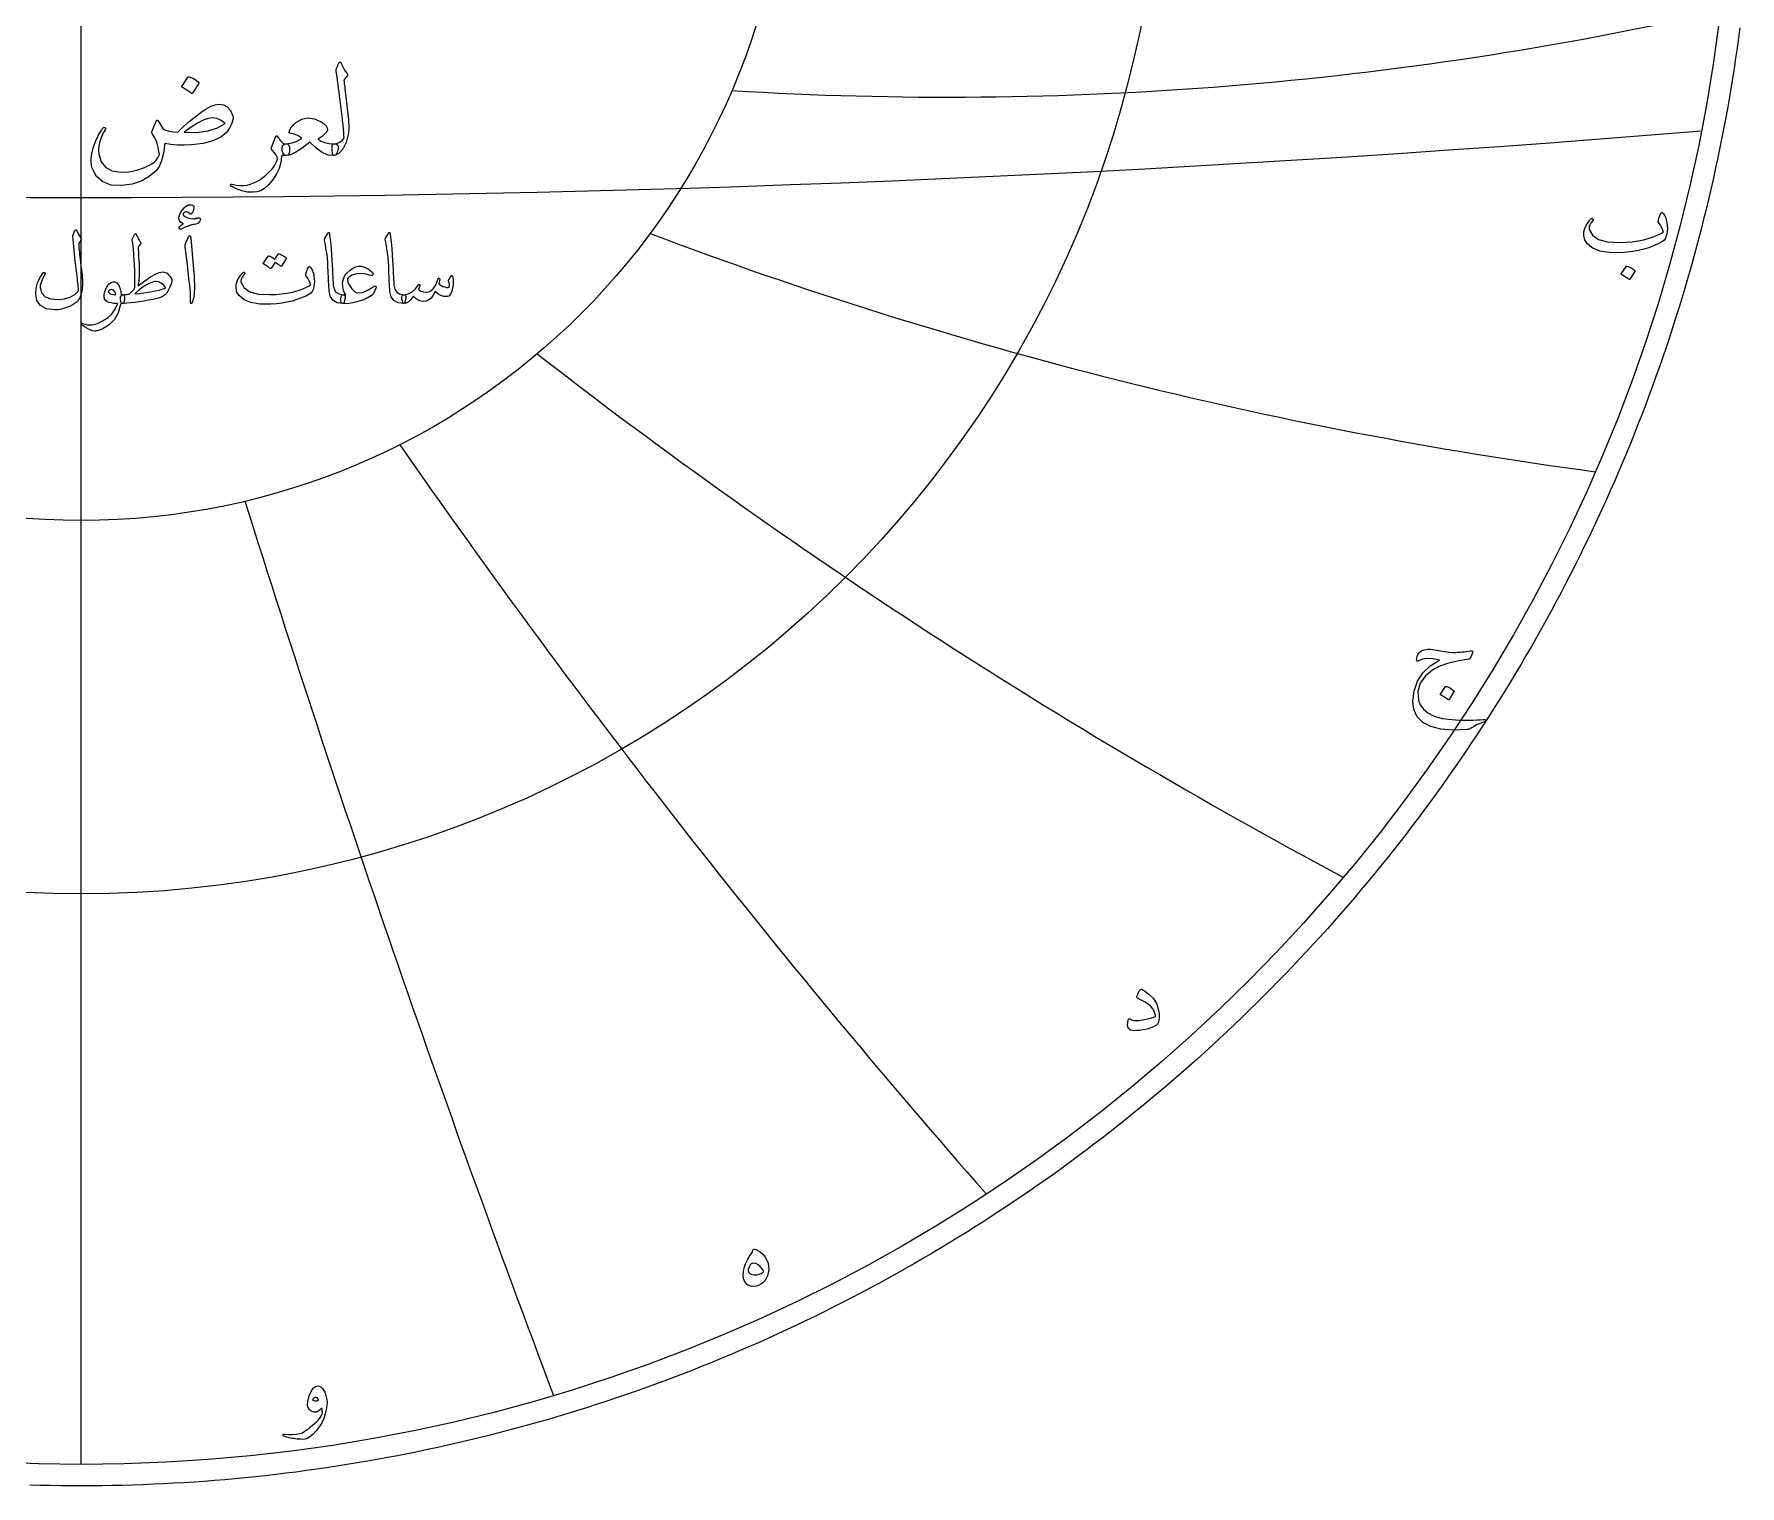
# Model space of a CAD drawing. Header units: millimetres. Extents: x -40.9 to 40.9, y -40.9 to 41.9.
# Drawn here: x -1.15 to 40.51, y -40.85 to -5.4 of the extents above; entities that cross this region are included whole.
import ezdxf

# ---------------------------------------------------------------- set-up
doc = ezdxf.new("R2010")
doc.units = ezdxf.units.MM
for name, color, linetype in [('CUT_OUTER', 1, 'Continuous'), ('ENGRAVE', 7, 'Continuous'), ('ENGRAVE_FINE', 8, 'Continuous'), ('TEXT', 5, 'Continuous')]:
    doc.layers.add(name, color=color, linetype=linetype)

msp = doc.modelspace()

# ---------------------------------------------------------------- linework, layer by layer
at = {"layer": 'CUT_OUTER'}
msp.add_lwpolyline([(40.5113, -5.2491), (40.4784, -5.4976), (40.4439, -5.7459), (40.4079, -5.9939), (40.3703, -6.2418), (40.3313, -6.4894), (40.2907, -6.7367), (40.2486, -6.9838), (40.205, -7.2306), (40.1599, -7.4772), (40.1132, -7.7235), (40.0651, -7.9694), (40.0154, -8.2151), (39.9643, -8.4605), (39.9116, -8.7056), (39.8574, -8.9503), (39.8018, -9.1947), (39.7446, -9.4387), (39.6859, -9.6824), (39.6258, -9.9257), (39.5641, -10.1687), (39.501, -10.4113), (39.4364, -10.6534), (39.3703, -10.8952), (39.3027, -11.1366), (39.2336, -11.3775), (39.163, -11.618), (39.091, -11.8581), (39.0175, -12.0978), (38.9426, -12.3369), (38.8661, -12.5757), (38.7882, -12.8139), (38.7089, -13.0517), (38.6281, -13.2889), (38.5458, -13.5257), (38.4621, -13.762), (38.3769, -13.9977), (38.2903, -14.2329), (38.2022, -14.4676), (38.1128, -14.7017), (38.0218, -14.9353), (37.9295, -15.1683), (37.8357, -15.4008), (37.7405, -15.6326), (37.6438, -15.8639), (37.5458, -16.0946), (37.4463, -16.3246), (37.3455, -16.5541), (37.2432, -16.7829), (37.1395, -17.0111), (37.0344, -17.2387), (36.928, -17.4656), (36.8201, -17.6919), (36.7109, -17.9175), (36.6002, -18.1424), (36.4882, -18.3666), (36.3748, -18.5902), (36.2601, -18.813), (36.144, -19.0351), (36.0265, -19.2566), (35.9076, -19.4772), (35.7875, -19.6972), (35.6659, -19.9164), (35.5431, -20.1349), (35.4188, -20.3526), (35.2933, -20.5695), (35.1664, -20.7857), (35.0382, -21.0011), (34.9087, -21.2157), (34.7779, -21.4295), (34.6457, -21.6425), (34.5123, -21.8547), (34.3775, -22.066), (34.2415, -22.2765), (34.1041, -22.4862), (33.9655, -22.695), (33.8256, -22.903), (33.6845, -23.1101), (33.542, -23.3164), (33.3983, -23.5218), (33.2534, -23.7263), (33.1072, -23.9298), (32.9597, -24.1325), (32.811, -24.3343), (32.6611, -24.5352), (32.5099, -24.7351), (32.3576, -24.9341), (32.204, -25.1322), (32.0491, -25.3293), (31.8931, -25.5255), (31.7359, -25.7207), (31.5775, -25.915), (31.4179, -26.1082), (31.2571, -26.3005), (31.0951, -26.4918), (30.932, -26.6821), (30.7677, -26.8714), (30.6022, -27.0597), (30.4356, -27.2469), (30.2679, -27.4332), (30.099, -27.6184), (29.9289, -27.8026), (29.7578, -27.9857), (29.5855, -28.1677), (29.4121, -28.3487), (29.2376, -28.5287), (29.062, -28.7075), (28.8853, -28.8853), (28.7075, -29.062), (28.5287, -29.2376), (28.3487, -29.4121), (28.1677, -29.5855), (27.9857, -29.7578), (27.8026, -29.9289), (27.6184, -30.099), (27.4332, -30.2679), (27.2469, -30.4356), (27.0597, -30.6022), (26.8714, -30.7677), (26.6821, -30.932), (26.4918, -31.0951), (26.3005, -31.2571), (26.1082, -31.4179), (25.915, -31.5775), (25.7207, -31.7359), (25.5255, -31.8931), (25.3293, -32.0491), (25.1322, -32.204), (24.9341, -32.3576), (24.7351, -32.5099), (24.5352, -32.6611), (24.3343, -32.811), (24.1325, -32.9597), (23.9298, -33.1072), (23.7263, -33.2534), (23.5218, -33.3983), (23.3164, -33.542), (23.1101, -33.6845), (22.903, -33.8256), (22.695, -33.9655), (22.4862, -34.1041), (22.2765, -34.2415), (22.066, -34.3775), (21.8547, -34.5123), (21.6425, -34.6457), (21.4295, -34.7779), (21.2157, -34.9087), (21.0011, -35.0382), (20.7857, -35.1664), (20.5695, -35.2933), (20.3526, -35.4188), (20.1349, -35.5431), (19.9164, -35.6659), (19.6972, -35.7875), (19.4772, -35.9076), (19.2566, -36.0265), (19.0351, -36.144), (18.813, -36.2601), (18.5902, -36.3748), (18.3666, -36.4882), (18.1424, -36.6002), (17.9175, -36.7109), (17.6919, -36.8201), (17.4656, -36.928), (17.2387, -37.0344), (17.0111, -37.1395), (16.7829, -37.2432), (16.5541, -37.3455), (16.3246, -37.4463), (16.0946, -37.5458), (15.8639, -37.6438), (15.6326, -37.7405), (15.4008, -37.8357), (15.1683, -37.9295), (14.9353, -38.0218), (14.7017, -38.1128), (14.4676, -38.2022), (14.2329, -38.2903), (13.9977, -38.3769), (13.762, -38.4621), (13.5257, -38.5458), (13.2889, -38.6281), (13.0517, -38.7089), (12.8139, -38.7882), (12.5757, -38.8661), (12.3369, -38.9426), (12.0978, -39.0175), (11.8581, -39.091), (11.618, -39.163), (11.3775, -39.2336), (11.1366, -39.3027), (10.8952, -39.3703), (10.6534, -39.4364), (10.4113, -39.501), (10.1687, -39.5641), (9.9257, -39.6258), (9.6824, -39.6859), (9.4387, -39.7446), (9.1947, -39.8018), (8.9503, -39.8574), (8.7056, -39.9116), (8.4605, -39.9643), (8.2151, -40.0154), (7.9694, -40.0651), (7.7235, -40.1132), (7.4772, -40.1599), (7.2306, -40.205), (6.9838, -40.2486), (6.7367, -40.2907), (6.4894, -40.3313), (6.2418, -40.3703), (5.9939, -40.4079), (5.7459, -40.4439), (5.4976, -40.4784), (5.2491, -40.5113), (5.0005, -40.5428), (4.7516, -40.5727), (4.5026, -40.6011), (4.2534, -40.628), (4.004, -40.6533), (3.7545, -40.6771), (3.5048, -40.6994), (3.255, -40.7201), (3.0051, -40.7393), (2.7551, -40.757), (2.505, -40.7731), (2.2547, -40.7877), (2.0044, -40.8008), (1.754, -40.8123), (1.5036, -40.8223), (1.2531, -40.8308), (1.0025, -40.8377), (0.7519, -40.8431), (0.5013, -40.8469), (0.2507, -40.8492), (0, -40.85), (-0.2507, -40.8492), (-0.5013, -40.8469), (-0.7519, -40.8431), (-1.0025, -40.8377), (-1.2531, -40.8308)], dxfattribs=at)
at = {"layer": 'ENGRAVE'}
for points in [[(0, -40.325), (0, 40.325)], [(0, -40.325), (0, -17.2788)]]:
    msp.add_lwpolyline(points, dxfattribs=at)
for radius in [40.325, 26.3963, 17.2788]:
    msp.add_circle((0, 0), radius, dxfattribs=at)
for centre, radius, start, end in [((21.1417, 78.902), 85.8444, 266.494101, 282.71331), ((50.992, 88.3207), 105.3446, 249.379378, 262.354746), ((96.0614, 96.0614), 138.3921, 232.146319, 241.877844), ((176.3583, 101.8205), 205.3447, 214.819115, 221.306799), ((393.2466, 105.3701), 407.9737, 197.426379, 200.670221)]:
    msp.add_arc(centre, radius, start, end, dxfattribs=at)
at = {"layer": 'ENGRAVE_FINE'}
msp.add_arc((0, 472.7823), 482.173, 265.292614, 274.707386, dxfattribs=at)
at = {"layer": 'TEXT'}
for points in [[(6.2274, -6.2617), (6.249, -6.2096), (6.2657, -6.1683), (6.2777, -6.1377), (6.2849, -6.118), (6.2905, -6.1054), (6.2977, -6.0964), (6.3065, -6.091), (6.3168, -6.0892), (6.3286, -6.0912), (6.3384, -6.0972), (6.3462, -6.1072), (6.352, -6.1212), (6.3785, -6.1896), (6.4103, -6.2513), (6.4472, -6.3062), (6.4893, -6.3543), (6.5011, -6.3697), (6.5045, -6.387), (6.4995, -6.4064), (6.4861, -6.4278), (6.4158, -6.5268), (6.4206, -6.5711), (6.4254, -6.6146), (6.4302, -6.6573), (6.435, -6.6992), (6.4398, -6.7403), (6.4446, -6.7806), (6.4494, -6.8202), (6.4542, -6.8589), (6.4983, -7.2174), (6.5252, -7.4976), (6.535, -7.6996), (6.5276, -7.8233), (6.4673, -8.0479), (6.3887, -8.2138), (6.2917, -8.3209), (6.1763, -8.3694), (6.1731, -8.3694), (6.1699, -8.3694), (6.1667, -8.3694), (6.1635, -8.3694), (6.1446, -8.3515), (6.1324, -8.3104), (6.127, -8.2461), (6.1284, -8.1587), (6.1314, -8.1263), (6.1404, -8.1028), (6.1554, -8.088), (6.1763, -8.082), (6.2574, -8.0659), (6.3248, -8.0365), (6.3787, -7.994), (6.419, -7.9383), (6.4163, -7.8714), (6.4114, -7.7954), (6.4044, -7.7102), (6.3951, -7.6158), (6.3838, -7.5126), (6.3707, -7.401), (6.3559, -7.281), (6.3392, -7.1527), (6.3238, -7.0266), (6.3097, -6.9132), (6.2967, -6.8126), (6.2849, -6.7248), (6.2747, -6.6497), (6.2665, -6.5874), (6.2604, -6.5379), (6.2562, -6.5012), (6.2242, -6.3192), (6.2232, -6.3012), (6.2234, -6.2856), (6.2248, -6.2725), (6.2274, -6.2617)], [(2.6123, -6.4501), (2.6163, -6.4461), (2.6219, -6.4437), (2.6291, -6.4429), (2.6379, -6.4437), (2.6999, -6.4689), (2.7584, -6.4996), (2.8133, -6.5359), (2.8646, -6.5779), (2.8696, -6.5842), (2.8718, -6.5906), (2.8712, -6.597), (2.8678, -6.6034), (2.7177, -6.8461), (2.7121, -6.8519), (2.7049, -6.8533), (2.6962, -6.8503), (2.6858, -6.8429), (2.6768, -6.8365), (2.6626, -6.827), (2.6433, -6.8142), (2.6187, -6.7982), (2.5886, -6.7791), (2.5524, -6.7567), (2.5103, -6.7311), (2.4622, -6.7024), (2.4558, -6.6976), (2.4526, -6.6928), (2.4526, -6.688), (2.4558, -6.6832)], [(3.3596, -7.1144), (3.471, -7.1307), (3.5656, -7.183), (3.6434, -7.2713), (3.7045, -7.3954), (3.7113, -7.4429), (3.7061, -7.496), (3.6889, -7.5547), (3.6598, -7.619), (3.6263, -7.6808), (3.5959, -7.7323), (3.5688, -7.7734), (3.5448, -7.8042), (3.4051, -7.9191), (3.2159, -8.0086), (2.9772, -8.0724), (2.689, -8.1108), (2.5155, -8.1191), (2.3497, -8.1156), (2.1914, -8.1), (2.0407, -8.0724), (2.0051, -8.3066), (1.9592, -8.4948), (1.903, -8.6371), (1.8363, -8.7335), (1.6614, -8.8822), (1.4626, -8.993), (1.2399, -9.0658), (0.9932, -9.1008), (0.7335, -9.0886), (0.5261, -9.0137), (0.3711, -8.8762), (0.2683, -8.676), (0.2595, -8.645), (0.2523, -8.6125), (0.2467, -8.5787), (0.2427, -8.5435), (0.2407, -8.5071), (0.2411, -8.4696), (0.2439, -8.4312), (0.2491, -8.3918), (0.2603, -8.322), (0.2746, -8.2533), (0.2922, -8.1855), (0.313, -8.1187), (0.3367, -8.0532), (0.3633, -7.989), (0.3926, -7.9262), (0.4247, -7.8649), (0.439, -7.8399), (0.4531, -7.8162), (0.467, -7.7936), (0.4806, -7.7722), (0.4939, -7.7521), (0.5066, -7.7331), (0.5187, -7.7154), (0.5301, -7.6988), (0.5383, -7.6894), (0.5469, -7.6836), (0.5559, -7.6814), (0.5653, -7.6828), (0.5752, -7.6866), (0.5828, -7.6916), (0.588, -7.6978), (0.5908, -7.7052), (0.5916, -7.7136), (0.5908, -7.7227), (0.5884, -7.7327), (0.5844, -7.7435), (0.5611, -7.7788), (0.5389, -7.8178), (0.518, -7.8603), (0.4982, -7.9064), (0.4567, -8.0243), (0.4311, -8.1355), (0.4215, -8.2399), (0.4279, -8.3375), (0.4876, -8.5229), (0.5964, -8.6577), (0.7543, -8.7417), (0.9613, -8.775), (1.1613, -8.7656), (1.3557, -8.7279), (1.5445, -8.6618), (1.7277, -8.5674), (1.783, -8.5281), (1.8307, -8.4804), (1.8708, -8.4243), (1.9034, -8.3599), (1.9071, -8.3509), (1.9089, -8.3399), (1.9087, -8.3269), (1.9065, -8.312), (1.8784, -8.169), (1.8419, -8.0437), (1.797, -7.9359), (1.7437, -7.8457), (1.7331, -7.8291), (1.7269, -7.8146), (1.7251, -7.802), (1.7277, -7.7914), (1.8267, -7.5295), (1.8409, -7.5098), (1.8547, -7.5016), (1.868, -7.505), (1.881, -7.52), (1.9992, -7.7211), (2.0624, -7.7511), (2.1437, -7.7738), (2.2429, -7.7894), (2.36, -7.7978), (2.4992, -7.6623), (2.6387, -7.5367), (2.7786, -7.4212), (2.9189, -7.3156), (3.053, -7.2275), (3.1712, -7.1647), (3.2734, -7.1269), (3.3596, -7.1144)], [(3.5161, -7.587), (3.4181, -7.5124), (3.3157, -7.4673), (3.2089, -7.4517), (3.0977, -7.4657), (2.9772, -7.5082), (2.8391, -7.5782), (2.6834, -7.6758), (2.5101, -7.801), (2.8257, -7.802), (3.0985, -7.7667), (3.3287, -7.695), (3.5161, -7.587)], [(6.1763, -8.082), (6.223, -8.089), (6.2546, -8.11), (6.2709, -8.1449), (6.2721, -8.1938), (6.2566, -8.2694), (6.2354, -8.3239), (6.2087, -8.3573), (6.1763, -8.3694), (6.0292, -8.3561), (5.8817, -8.2968), (5.7338, -8.1916), (5.5855, -8.0405), (5.3985, -8.1856), (5.2398, -8.2888), (5.1095, -8.3501), (5.0075, -8.3694), (4.9738, -8.3619), (4.946, -8.3391), (4.9243, -8.3012), (4.9085, -8.2481), (4.9039, -8.1778), (4.9189, -8.1267), (4.9534, -8.0948), (5.0075, -8.082), (5.0567, -8.0772), (5.1053, -8.0692), (5.1533, -8.0581), (5.2007, -8.0437), (5.2475, -8.0259), (5.2937, -8.0046), (5.3393, -7.9796), (5.3843, -7.9511), (5.329, -7.906), (5.2622, -7.8696), (5.1837, -7.8421), (5.0937, -7.8233), (5.0855, -7.8199), (5.0801, -7.813), (5.0775, -7.8024), (5.0777, -7.7882), (5.0929, -7.7393), (5.1256, -7.6852), (5.1759, -7.6259), (5.2438, -7.5615), (5.3853, -7.4766), (5.5352, -7.4457), (5.6935, -7.4687), (5.8602, -7.5455), (5.9308, -7.5946), (5.9799, -7.6429), (6.0075, -7.6904), (6.0135, -7.7371), (5.9959, -7.7874), (5.9528, -7.8425), (5.8841, -7.9024), (5.7899, -7.9671), (5.8572, -8.0173), (5.944, -8.0533), (6.0504, -8.0748), (6.1763, -8.082)], [(4.6466, -8.1714), (4.7456, -7.916), (4.7566, -7.8956), (4.7672, -7.8856), (4.7773, -7.886), (4.7871, -7.8968), (4.8139, -7.9415), (4.8398, -7.9798), (4.865, -8.0118), (4.8893, -8.0373), (4.9161, -8.0569), (4.9452, -8.0708), (4.9767, -8.0792), (5.0107, -8.082), (5.0442, -8.0908), (5.0682, -8.1171), (5.0825, -8.1611), (5.0873, -8.2225), (5.0825, -8.2844), (5.0682, -8.3295), (5.0442, -8.3579), (5.0107, -8.3694), (4.9849, -8.3706), (4.9588, -8.371), (4.9322, -8.3706), (4.9053, -8.3694), (4.9007, -8.3706), (4.8965, -8.3742), (4.8927, -8.3802), (4.8893, -8.3886), (4.8722, -8.5397), (4.8302, -8.6864), (4.7636, -8.8287), (4.6722, -8.9666), (4.5702, -9.0866), (4.4718, -9.175), (4.377, -9.2319), (4.2857, -9.2572), (4.1999, -9.2638), (4.1213, -9.2644), (4.0498, -9.259), (3.9855, -9.2477), (3.9541, -9.2389), (3.9205, -9.2285), (3.8847, -9.2165), (3.8466, -9.203), (3.8066, -9.1874), (3.7648, -9.1694), (3.7212, -9.1491), (3.6758, -9.1263), (3.6644, -9.1211), (3.6558, -9.1151), (3.65, -9.1083), (3.647, -9.1008), (3.645, -9.0906), (3.6454, -9.0824), (3.6482, -9.0762), (3.6534, -9.072), (3.6602, -9.0682), (3.6678, -9.0664), (3.6762, -9.0666), (3.6854, -9.0688), (3.786, -9.0892), (3.8802, -9.0992), (3.968, -9.0988), (4.0494, -9.088), (4.13, -9.0667), (4.2087, -9.0381), (4.2856, -9.0021), (4.3608, -8.9586), (4.4343, -8.908), (4.5065, -8.8505), (4.5773, -8.7859), (4.6466, -8.7143), (4.6987, -8.6491), (4.74, -8.5842), (4.7706, -8.5197), (4.7903, -8.4557), (4.7845, -8.411), (4.7608, -8.3599), (4.7191, -8.3024), (4.6594, -8.2385), (4.649, -8.2247), (4.6434, -8.209), (4.6426, -8.1912), (4.6466, -8.1714)], [(2.8263, -10.0381), (2.7951, -10.0439), (2.7661, -10.0494), (2.7394, -10.0547), (2.7149, -10.0596), (2.6928, -10.0644), (2.6733, -10.0692), (2.6563, -10.074), (2.6419, -10.0788), (2.6272, -10.0842), (2.6095, -10.0911), (2.5889, -10.0992), (2.5652, -10.1087), (2.5386, -10.1197), (2.5089, -10.1324), (2.4763, -10.1467), (2.4407, -10.1626), (2.4261, -10.1674), (2.4137, -10.1674), (2.4034, -10.1626), (2.3952, -10.153), (2.3902, -10.1295), (2.4041, -10.1021), (2.4369, -10.0709), (2.4886, -10.0357), (2.4491, -10.0132), (2.4191, -9.989), (2.3988, -9.9629), (2.388, -9.9351), (2.3859, -9.8825), (2.3988, -9.8255), (2.4266, -9.764), (2.4694, -9.698), (2.5205, -9.6388), (2.573, -9.598), (2.627, -9.5754), (2.6826, -9.571), (2.7136, -9.5788), (2.7347, -9.595), (2.7459, -9.6195), (2.7472, -9.6524), (2.7419, -9.6881), (2.7329, -9.7207), (2.7203, -9.7503), (2.7041, -9.777), (2.688, -9.7957), (2.673, -9.8039), (2.6592, -9.8017), (2.6467, -9.789), (2.6323, -9.77), (2.6155, -9.756), (2.5964, -9.7472), (2.5748, -9.7435), (2.5522, -9.7435), (2.5323, -9.7483), (2.5151, -9.7578), (2.5005, -9.7722), (2.4899, -9.7896), (2.4868, -9.8057), (2.4911, -9.8207), (2.5029, -9.8345), (2.5473, -9.8673), (2.6011, -9.8914), (2.6646, -9.9068), (2.7377, -9.9135), (2.744, -9.9133), (2.7511, -9.9126), (2.759, -9.9115), (2.7676, -9.9099), (2.777, -9.9081), (2.7871, -9.906), (2.7979, -9.9039), (2.8095, -9.9015), (2.8221, -9.8992), (2.8335, -9.8971), (2.8437, -9.895), (2.8526, -9.8932), (2.8606, -9.8916), (2.8676, -9.8905), (2.8737, -9.8898), (2.879, -9.8896), (2.8889, -9.8906), (2.8969, -9.8938), (2.9032, -9.899), (2.9077, -9.9063), (2.9106, -9.9134), (2.9119, -9.9201), (2.9118, -9.9265), (2.9101, -9.9327), (2.8869, -9.9761), (2.8652, -10.0081), (2.845, -10.0288), (2.8263, -10.0381)], [(38.6315, -9.7732), (38.6487, -9.7948), (38.6644, -9.8186), (38.6787, -9.8446), (38.6916, -9.8729), (38.703, -9.9032), (38.713, -9.9354), (38.7215, -9.9696), (38.7286, -10.0057), (38.7379, -10.0782), (38.7401, -10.1501), (38.7353, -10.2213), (38.7235, -10.2918), (38.7056, -10.3548), (38.6826, -10.4055), (38.6545, -10.4442), (38.6213, -10.4707), (38.5159, -10.5264), (38.4042, -10.5761), (38.286, -10.6197), (38.1615, -10.6572), (38.0305, -10.6883), (37.8932, -10.7128), (37.7495, -10.7305), (37.5994, -10.7415), (37.318, -10.7386), (37.0871, -10.6993), (36.9067, -10.6237), (36.7767, -10.5116), (36.7234, -10.4239), (36.6988, -10.3295), (36.703, -10.2285), (36.7359, -10.1207), (36.747, -10.0974), (36.7598, -10.0737), (36.7744, -10.0495), (36.7908, -10.0249), (36.8089, -9.9997), (36.8288, -9.9741), (36.8504, -9.948), (36.8738, -9.9214), (36.8816, -9.9139), (36.8898, -9.9093), (36.8982, -9.9075), (36.907, -9.9086), (36.9129, -9.9109), (36.9179, -9.915), (36.9219, -9.9211), (36.9249, -9.9291), (36.9264, -9.9366), (36.9256, -9.9438), (36.9225, -9.9506), (36.9173, -9.9572), (36.8954, -9.9832), (36.8757, -10.0102), (36.8583, -10.0381), (36.8432, -10.067), (36.8328, -10.0946), (36.8272, -10.1213), (36.8264, -10.147), (36.8304, -10.1718), (36.9102, -10.3163), (37.0603, -10.4177), (37.2807, -10.476), (37.5713, -10.4911), (37.731, -10.485), (37.8833, -10.4716), (38.028, -10.4511), (38.1653, -10.4234), (38.2952, -10.3885), (38.4179, -10.3465), (38.5334, -10.2972), (38.6418, -10.2408), (38.6312, -10.1881), (38.6073, -10.1296), (38.5699, -10.0654), (38.5191, -9.9955), (38.5175, -9.9888), (38.5179, -9.9763), (38.5201, -9.9581), (38.5242, -9.9342), (38.5254, -9.9318), (38.5262, -9.9297), (38.5266, -9.9279), (38.5268, -9.9265), (38.5351, -9.8939), (38.5472, -9.8575), (38.5632, -9.8173), (38.583, -9.7732), (38.5918, -9.7598), (38.6028, -9.7553), (38.6161, -9.7598), (38.6315, -9.7732)], [(-0.1533, -10.2009), (-0.1491, -10.1936), (-0.1437, -10.1884), (-0.1371, -10.1852), (-0.1293, -10.1842), (-0.1216, -10.1855), (-0.115, -10.1896), (-0.1096, -10.1963), (-0.1054, -10.2057), (-0.0831, -10.2607), (-0.0593, -10.3081), (-0.034, -10.3481), (-0.0072, -10.3806), (0.0007, -10.3923), (0.003, -10.4057), (-0.0004, -10.421), (-0.0096, -10.4381), (-0.0154, -10.4463), (-0.021, -10.4542), (-0.0262, -10.4619), (-0.0311, -10.4692), (-0.0358, -10.4761), (-0.0401, -10.4824), (-0.0442, -10.4881), (-0.0479, -10.4931), (-0.0542, -10.5024), (-0.0587, -10.5135), (-0.0614, -10.5264), (-0.0623, -10.5411), (-0.0594, -10.5824), (-0.0557, -10.6276), (-0.051, -10.6765), (-0.0455, -10.7291), (-0.0392, -10.7854), (-0.0323, -10.8455), (-0.0248, -10.9094), (-0.0168, -10.977), (-0.0077, -11.0444), (0.0003, -11.1078), (0.0073, -11.1672), (0.0132, -11.2225), (0.0182, -11.2739), (0.0225, -11.3216), (0.026, -11.3655), (0.0287, -11.4057), (0.0319, -11.5247), (0.0222, -11.6374), (-0.0004, -11.7439), (-0.0359, -11.844), (-0.0705, -11.9028), (-0.1239, -11.9572), (-0.1963, -12.007), (-0.2874, -12.0524), (-0.3862, -12.09), (-0.479, -12.1165), (-0.5659, -12.1319), (-0.6467, -12.1362), (-0.8491, -12.1084), (-0.994, -12.032), (-1.0814, -11.9072), (-1.1114, -11.7338), (-1.1009, -11.6047), (-1.067, -11.4782), (-1.0099, -11.3544), (-0.9293, -11.2333), (-0.9232, -11.2262), (-0.9167, -11.2219), (-0.91, -11.2202), (-0.903, -11.2213), (-0.8955, -11.2241), (-0.8898, -11.2279), (-0.8859, -11.2325), (-0.8838, -11.238), (-0.8823, -11.2463), (-0.8826, -11.2542), (-0.8847, -11.2618), (-0.8886, -11.2692), (-0.9435, -11.3762), (-0.9814, -11.4674), (-1.0022, -11.5427), (-1.006, -11.6021), (-0.966, -11.7301), (-0.8796, -11.8195), (-0.7468, -11.8702), (-0.5677, -11.8823), (-0.4061, -11.8648), (-0.2689, -11.8243), (-0.1558, -11.7606), (-0.0671, -11.674), (-0.0689, -11.6321), (-0.0722, -11.5832), (-0.0767, -11.5273), (-0.0826, -11.4644), (-0.09, -11.3943), (-0.0991, -11.3168), (-0.1098, -11.232), (-0.1222, -11.1398), (-0.1338, -11.0448), (-0.1449, -10.9512), (-0.1554, -10.8592), (-0.1653, -10.7686), (-0.1744, -10.6795), (-0.1826, -10.5919), (-0.19, -10.5059), (-0.1964, -10.4213), (-0.206, -10.3399), (-0.2055, -10.3306), (-0.2042, -10.3219), (-0.2019, -10.3138), (-0.1988, -10.3063)], [(1.3078, -10.2872), (1.3134, -10.281), (1.3185, -10.277), (1.323, -10.275), (1.3269, -10.2752), (1.3316, -10.2773), (1.3359, -10.2812), (1.3399, -10.2869), (1.3437, -10.2943), (1.3589, -10.3267), (1.3733, -10.3566), (1.387, -10.3842), (1.4, -10.4093), (1.4123, -10.4318), (1.4242, -10.4512), (1.4357, -10.4677), (1.4467, -10.4812), (1.4548, -10.4922), (1.4575, -10.5039), (1.4548, -10.5162), (1.4467, -10.5291), (1.3988, -10.589), (1.3926, -10.5993), (1.3886, -10.6111), (1.3866, -10.6244), (1.3868, -10.6393), (1.3946, -10.7523), (1.4012, -10.8518), (1.4066, -10.9379), (1.4108, -11.0105), (1.4139, -11.0698), (1.4161, -11.1159), (1.4175, -11.1488), (1.4179, -11.1686), (1.4174, -11.227), (1.4158, -11.2824), (1.4132, -11.3347), (1.4096, -11.3841), (1.405, -11.4306), (1.3997, -11.474), (1.3936, -11.5144), (1.3868, -11.5518), (1.5495, -11.4273), (1.6904, -11.3315), (1.8094, -11.2644), (1.9065, -11.2261), (1.9498, -11.2159), (1.9886, -11.2117), (2.0229, -11.2135), (2.0527, -11.2213), (2.0947, -11.2431), (2.1347, -11.2776), (2.1726, -11.3246), (2.2083, -11.3841), (2.2139, -11.3984), (2.2161, -11.4147), (2.2151, -11.4331), (2.2107, -11.4536), (2.1869, -11.5273), (2.1586, -11.5973), (2.1259, -11.6638), (2.0886, -11.7267), (2.0524, -11.7671), (2.0012, -11.8021), (1.935, -11.8317), (1.8539, -11.856), (1.7452, -11.88), (1.6374, -11.9018), (1.5303, -11.9213), (1.4239, -11.9386), (1.3185, -11.9535), (1.214, -11.9659), (1.1107, -11.9757), (1.0084, -11.9829), (0.9968, -11.9796), (0.9862, -11.9698), (0.9765, -11.9533), (0.9676, -11.9302), (0.9599, -11.902), (0.9557, -11.8746), (0.9551, -11.8481), (0.9581, -11.8225), (0.9648, -11.8002), (0.9754, -11.7835), (0.99, -11.7726), (1.0084, -11.7674), (1.0328, -11.766), (1.056, -11.7644), (1.0777, -11.7624), (1.0982, -11.7602), (1.1173, -11.7579), (1.135, -11.756), (1.1514, -11.7543), (1.1664, -11.753), (1.3006, -11.6237), (1.3018, -11.618), (1.303, -11.6108), (1.3042, -11.6019), (1.3054, -11.5913), (1.3066, -11.5791), (1.3078, -11.5653), (1.309, -11.5498), (1.3102, -11.5326), (1.3112, -11.514), (1.3119, -11.494), (1.3124, -11.4727), (1.3125, -11.45), (1.3125, -11.4261), (1.3125, -11.4012), (1.3125, -11.3752), (1.3125, -11.3482), (1.3122, -11.3177), (1.3114, -11.2812), (1.3099, -11.2386), (1.3078, -11.1901), (1.3051, -11.1359), (1.3018, -11.0764), (1.2979, -11.0114), (1.2934, -10.941), (1.2831, -10.7849), (1.2736, -10.6614), (1.2651, -10.5705), (1.2575, -10.5123), (1.2513, -10.4749), (1.2473, -10.4464), (1.2453, -10.427), (1.2455, -10.4165), (1.2527, -10.3967), (1.2602, -10.3782), (1.2677, -10.3608), (1.2754, -10.3446), (1.2833, -10.3294), (1.2913, -10.3147), (1.2994, -10.3006), (1.3078, -10.2872)], [(2.6083, -10.3782), (2.6312, -10.3339), (2.6496, -10.3183), (2.6636, -10.3315), (2.673, -10.3734), (2.7281, -10.9602), (2.7609, -11.3204), (2.7682, -11.6081), (2.7501, -11.8234), (2.7065, -11.9662), (2.6986, -11.9778), (2.6916, -11.9841), (2.6854, -11.985), (2.6802, -11.9805), (2.676, -11.9735), (2.673, -11.9644), (2.6712, -11.9531), (2.6706, -11.9398), (2.6706, -11.8361), (2.6658, -11.7261), (2.6562, -11.6097), (2.6419, -11.4871), (2.6387, -11.4551), (2.6293, -11.3686), (2.6136, -11.2276), (2.5916, -11.0321), (2.5389, -10.5985), (2.5377, -10.5755), (2.5389, -10.5542), (2.5425, -10.5348), (2.5485, -10.5171)], [(6.0286, -10.2584), (6.0333, -10.2512), (6.0376, -10.2464), (6.0416, -10.2441), (6.0454, -10.2441), (6.0511, -10.2472), (6.0562, -10.2566), (6.0607, -10.2723), (6.0645, -10.2943), (6.0843, -10.4732), (6.1005, -10.6387), (6.1131, -10.7906), (6.122, -10.9291), (6.1278, -11.0475), (6.1331, -11.1536), (6.138, -11.2475), (6.1424, -11.3291), (6.1462, -11.3984), (6.1493, -11.4554), (6.1516, -11.5002), (6.1532, -11.5326), (6.1744, -11.63), (6.2214, -11.7015), (6.2942, -11.7473), (6.3927, -11.7674), (6.4201, -11.7746), (6.4376, -11.7913), (6.4452, -11.8177), (6.443, -11.8536), (6.4318, -11.9102), (6.4196, -11.9506), (6.4066, -11.9749), (6.3927, -11.9829), (6.2541, -11.9647), (6.152, -11.9099), (6.0864, -11.8186), (6.0574, -11.6907), (6.0528, -11.6296), (6.0487, -11.5683), (6.045, -11.5068), (6.0418, -11.4452), (6.0389, -11.3835), (6.0361, -11.3216), (6.0335, -11.2595), (6.031, -11.1973), (6.0265, -11.0787), (6.0202, -10.9719), (6.0122, -10.8769), (6.0023, -10.7937), (5.9906, -10.7139), (5.9771, -10.6288), (5.9619, -10.5384), (5.9448, -10.4428), (5.9425, -10.4256), (5.943, -10.4099), (5.9461, -10.3957), (5.952, -10.383)], [(7.5112, -10.2584), (7.5159, -10.2512), (7.5202, -10.2464), (7.5242, -10.2441), (7.528, -10.2441), (7.5337, -10.2472), (7.5388, -10.2566), (7.5433, -10.2723), (7.5472, -10.2943), (7.5669, -10.4732), (7.5831, -10.6387), (7.5957, -10.7906), (7.6046, -10.9291), (7.6104, -11.0475), (7.6157, -11.1536), (7.6206, -11.2475), (7.625, -11.3291), (7.6288, -11.3984), (7.6319, -11.4554), (7.6342, -11.5002), (7.6358, -11.5326), (7.657, -11.63), (7.704, -11.7015), (7.7768, -11.7473), (7.8753, -11.7674), (7.9027, -11.7746), (7.9202, -11.7913), (7.9278, -11.8177), (7.9256, -11.8536), (7.9144, -11.9102), (7.9022, -11.9506), (7.8892, -11.9749), (7.8753, -11.9829), (7.7367, -11.9647), (7.6346, -11.9099), (7.569, -11.8186), (7.54, -11.6907), (7.5354, -11.6296), (7.5313, -11.5683), (7.5276, -11.5068), (7.5244, -11.4452), (7.5215, -11.3835), (7.5187, -11.3216), (7.5161, -11.2595), (7.5136, -11.1973), (7.5091, -11.0787), (7.5028, -10.9719), (7.4948, -10.8769), (7.4849, -10.7937), (7.4732, -10.7139), (7.4597, -10.6288), (7.4445, -10.5384), (7.4274, -10.4428), (7.4251, -10.4256), (7.4256, -10.4099), (7.4287, -10.3957), (7.4346, -10.383)], [(4.8119, -10.7734), (4.8149, -10.7704), (4.8191, -10.7686), (4.8245, -10.768), (4.831, -10.7686), (4.8546, -10.7774), (4.8774, -10.7872), (4.8995, -10.7978), (4.9209, -10.8093), (4.9416, -10.8219), (4.9619, -10.8357), (4.9817, -10.8506), (5.0011, -10.8668), (5.0048, -10.8717), (5.0065, -10.877), (5.006, -10.8825), (5.0035, -10.8883), (4.8885, -11.0704), (4.8854, -11.0728), (4.8807, -11.0728), (4.8746, -11.0704), (4.867, -11.0656), (4.8617, -11.0612), (4.8532, -11.0551), (4.8414, -11.0474), (4.8262, -11.038), (4.8077, -11.0269), (4.7855, -11.0138), (4.7598, -10.9988), (4.7304, -10.9818), (4.6394, -11.1231), (4.6352, -11.1274), (4.6298, -11.1285), (4.6233, -11.1262), (4.6155, -11.1207), (4.6087, -11.1159), (4.5981, -11.1087), (4.5836, -11.0991), (4.5652, -11.0871), (4.5426, -11.0728), (4.5155, -11.056), (4.4839, -11.0368), (4.4478, -11.0153), (4.4441, -11.0117), (4.4424, -11.0081), (4.4429, -11.0045), (4.4454, -11.0009), (4.5628, -10.8261), (4.5658, -10.8231), (4.57, -10.8213), (4.5754, -10.8207), (4.5819, -10.8213), (4.602, -10.8278), (4.6215, -10.8354), (4.6403, -10.844), (4.6586, -10.8536), (4.6763, -10.8642), (4.6933, -10.8755), (4.7098, -10.8875), (4.7257, -10.9003)], [(5.5927, -11.0919), (5.6088, -11.1121), (5.6235, -11.1345), (5.6369, -11.1589), (5.649, -11.1853), (5.6597, -11.2138), (5.669, -11.244), (5.6771, -11.2761), (5.6837, -11.3099), (5.6924, -11.3779), (5.6945, -11.4452), (5.69, -11.512), (5.6789, -11.5782), (5.6622, -11.6371), (5.6406, -11.6847), (5.6143, -11.721), (5.5831, -11.7458), (5.4843, -11.7981), (5.3795, -11.8446), (5.2688, -11.8855), (5.152, -11.9207), (5.0292, -11.9499), (4.9005, -11.9728), (4.7658, -11.9894), (4.6251, -11.9997), (4.3613, -11.997), (4.1448, -11.9602), (3.9757, -11.8892), (3.8538, -11.7841), (3.8038, -11.702), (3.7808, -11.6135), (3.7847, -11.5187), (3.8155, -11.4177), (3.8259, -11.3959), (3.8379, -11.3737), (3.8516, -11.351), (3.867, -11.3279), (3.884, -11.3043), (3.9026, -11.2803), (3.9229, -11.2558), (3.9448, -11.2309), (3.9522, -11.2238), (3.9598, -11.2195), (3.9677, -11.2178), (3.976, -11.2189), (3.9815, -11.221), (3.9861, -11.2249), (3.9899, -11.2306), (3.9927, -11.238), (3.9941, -11.2451), (3.9933, -11.2518), (3.9905, -11.2583), (3.9855, -11.2644), (3.965, -11.2888), (3.9466, -11.3141), (3.9303, -11.3403), (3.9161, -11.3674), (3.9064, -11.3933), (3.9011, -11.4183), (3.9004, -11.4424), (3.9041, -11.4656), (3.979, -11.6011), (4.1197, -11.6961), (4.3263, -11.7508), (4.5987, -11.765), (4.7485, -11.7592), (4.8912, -11.7467), (5.0269, -11.7275), (5.1556, -11.7015), (5.2774, -11.6688), (5.3924, -11.6294), (5.5007, -11.5832), (5.6023, -11.5303), (5.5924, -11.4809), (5.5699, -11.4261), (5.5349, -11.3659), (5.4873, -11.3003), (5.4858, -11.294), (5.4861, -11.2824), (5.4882, -11.2653), (5.4921, -11.2428), (5.4932, -11.2406), (5.4939, -11.2386), (5.4944, -11.237), (5.4945, -11.2356), (5.5023, -11.2051), (5.5137, -11.171), (5.5286, -11.1333), (5.5472, -11.0919), (5.5554, -11.0794), (5.5658, -11.0752), (5.5782, -11.0794), (5.5927, -11.0919)], [(7.1999, -11.5925), (7.1352, -11.7362), (7.127, -11.7505), (7.119, -11.762), (7.1114, -11.7708), (7.104, -11.777), (7.0668, -11.8025), (7.0268, -11.8264), (6.9841, -11.8486), (6.9388, -11.8692), (6.8909, -11.8884), (6.8406, -11.9066), (6.7879, -11.9237), (6.7328, -11.9398), (6.6298, -11.965), (6.5388, -11.9805), (6.4597, -11.9865), (6.3927, -11.9829), (6.3671, -11.9713), (6.3502, -11.9482), (6.3419, -11.9138), (6.3424, -11.868), (6.3485, -11.8267), (6.3574, -11.7961), (6.3689, -11.7764), (6.3831, -11.7674), (6.3855, -11.7674), (6.3879, -11.7674), (6.3903, -11.7674), (6.3927, -11.7674), (6.4105, -11.7692), (6.428, -11.7698), (6.4452, -11.7692), (6.4621, -11.7674), (6.4331, -11.7244), (6.4106, -11.677), (6.3948, -11.625), (6.3855, -11.5686), (6.3842, -11.4675), (6.4017, -11.3776), (6.438, -11.2987), (6.4933, -11.2309), (6.5644, -11.1675), (6.634, -11.1189), (6.7021, -11.0849), (6.7687, -11.0656), (6.8406, -11.0657), (6.922, -11.0925), (7.013, -11.146), (7.1136, -11.2261), (7.125, -11.2385), (7.1304, -11.2518), (7.1298, -11.266), (7.1232, -11.2812), (7.1138, -11.2928), (7.1023, -11.2991), (7.0886, -11.3), (7.0729, -11.2955), (6.9602, -11.2629), (6.8472, -11.2512), (6.7338, -11.2605), (6.6202, -11.2907), (6.5752, -11.3097), (6.5406, -11.3309), (6.5165, -11.3541), (6.5029, -11.3794), (6.4996, -11.4114), (6.5089, -11.4524), (6.5307, -11.5024), (6.5651, -11.5614), (6.6071, -11.621), (6.6466, -11.6656), (6.6837, -11.6952), (6.7184, -11.7099), (6.794, -11.7174), (6.8699, -11.7087), (6.9461, -11.6838), (7.0226, -11.6428), (7.0921, -11.5949), (7.128, -11.5722), (7.1567, -11.559), (7.1783, -11.5554), (7.1927, -11.5614), (7.1985, -11.5687), (7.2017, -11.5764), (7.2021, -11.5843), (7.1999, -11.5925)], [(37.7399, -11.0736), (37.7431, -11.0704), (37.7476, -11.0685), (37.7533, -11.0679), (37.7603, -11.0685), (37.81, -11.0886), (37.8568, -11.1132), (37.9007, -11.1423), (37.9417, -11.1758), (37.9457, -11.1809), (37.9475, -11.186), (37.947, -11.1912), (37.9443, -11.1963), (37.8242, -11.3904), (37.8197, -11.3951), (37.814, -11.3962), (37.807, -11.3938), (37.7987, -11.3879), (37.7915, -11.3828), (37.7801, -11.3751), (37.7647, -11.3649), (37.745, -11.3521), (37.7209, -11.3368), (37.692, -11.3189), (37.6583, -11.2985), (37.6198, -11.2755), (37.6147, -11.2716), (37.6122, -11.2678), (37.6122, -11.264), (37.6147, -11.2601)], [(0.9605, -12.0093), (0.9043, -12.2064), (0.8102, -12.3716), (0.678, -12.5046), (0.5078, -12.6057), (0.484, -12.6159), (0.4605, -12.6251), (0.4373, -12.6333), (0.4144, -12.6404), (0.3919, -12.6463), (0.3701, -12.6509), (0.3488, -12.6541), (0.3281, -12.656), (0.2766, -12.6486), (0.2084, -12.6218), (0.1234, -12.5756), (0.0216, -12.5099), (0.0106, -12.5004), (0.0042, -12.4913), (0.0022, -12.4825), (0.0048, -12.4739), (0.0105, -12.4674), (0.018, -12.4644), (0.0272, -12.465), (0.0383, -12.4692), (0.1442, -12.5034), (0.2629, -12.5033), (0.3945, -12.4687), (0.5389, -12.3997), (0.6569, -12.3196), (0.7545, -12.2254), (0.8317, -12.1172), (0.8886, -11.9949), (0.8882, -11.9906), (0.8868, -11.9871), (0.8846, -11.9846), (0.8814, -11.9829), (0.7989, -11.9781), (0.7287, -11.9686), (0.6708, -11.9542), (0.6251, -11.935), (0.5898, -11.9054), (0.5677, -11.8644), (0.5587, -11.812), (0.5629, -11.7482), (0.5642, -11.7398), (0.5659, -11.7311), (0.5678, -11.7224), (0.57, -11.7135), (0.5726, -11.7043), (0.5754, -11.6946), (0.5786, -11.6845), (0.582, -11.674), (0.6102, -11.6055), (0.6443, -11.5488), (0.6844, -11.5038), (0.7305, -11.4704), (0.7777, -11.4521), (0.8209, -11.4524), (0.8603, -11.4713), (0.8958, -11.5087), (0.9268, -11.5608), (0.9503, -11.6213), (0.9663, -11.6901), (0.9748, -11.7674), (0.9795, -11.7673), (0.9841, -11.7671), (0.9885, -11.7667), (0.9928, -11.7662), (0.9971, -11.7657), (1.0015, -11.7653), (1.006, -11.7651), (1.0108, -11.765), (1.0269, -11.7684), (1.0395, -11.7788), (1.0485, -11.796), (1.0539, -11.8201), (1.0561, -11.8466), (1.0557, -11.8734), (1.0525, -11.9005), (1.0467, -11.9278), (1.0391, -11.952), (1.0305, -11.9692), (1.0211, -11.9795), (1.0108, -11.9829), (0.9652, -11.9829), (0.965, -11.9873), (0.9641, -11.9931), (0.9626, -12.0005), (0.9605, -12.0093)], [(0.8455, -11.741), (0.8203, -11.6972), (0.7928, -11.6662), (0.7629, -11.6481), (0.7305, -11.6428), (0.7112, -11.6479), (0.694, -11.656), (0.6789, -11.6671), (0.6659, -11.6811), (0.6617, -11.6886), (0.6611, -11.6967), (0.6641, -11.7054), (0.6706, -11.7147), (0.6953, -11.7364), (0.7311, -11.7512), (0.778, -11.7591), (0.8359, -11.7602), (0.8419, -11.759), (0.8455, -11.7554), (0.8467, -11.7494), (0.8455, -11.741)], [(1.8227, -11.4416), (1.8106, -11.4421), (1.7982, -11.4434), (1.7854, -11.4457), (1.7724, -11.4488), (1.6548, -11.4951), (1.5389, -11.5596), (1.4248, -11.6424), (1.3125, -11.7434), (1.4247, -11.7329), (1.5311, -11.7207), (1.6319, -11.7066), (1.7269, -11.6907), (1.8163, -11.6729), (1.9, -11.653), (1.978, -11.631), (2.0503, -11.6069), (2.057, -11.6041), (2.0604, -11.6003), (2.0606, -11.5957), (2.0574, -11.5901), (2.0059, -11.527), (1.9497, -11.4812), (1.8886, -11.4527), (1.8227, -11.4416)], [(9.0369, -11.3003), (9.0422, -11.2967), (9.0483, -11.2979), (9.0554, -11.3039), (9.0633, -11.3147), (9.0718, -11.333), (9.0783, -11.359), (9.0826, -11.3928), (9.0848, -11.4344), (9.0856, -11.4818), (9.0831, -11.5279), (9.0772, -11.5728), (9.0681, -11.6165), (9.0414, -11.7015), (9.0118, -11.7626), (8.9792, -11.7997), (8.9435, -11.8129), (8.8593, -11.8079), (8.7813, -11.7859), (8.7096, -11.7469), (8.6441, -11.6907), (8.5992, -11.7792), (8.5459, -11.8482), (8.4843, -11.8978), (8.4142, -11.9278), (8.3407, -11.9344), (8.2663, -11.9159), (8.191, -11.8722), (8.1148, -11.8033), (8.0531, -11.8819), (7.9927, -11.938), (7.9334, -11.9717), (7.8753, -11.9829), (7.8636, -11.9764), (7.8525, -11.9566), (7.8421, -11.9237), (7.8322, -11.8776), (7.8286, -11.832), (7.8346, -11.7985), (7.8501, -11.777), (7.8753, -11.7674), (7.9858, -11.7424), (8.0825, -11.6937), (8.1654, -11.6214), (8.2346, -11.5255), (8.2383, -11.5202), (8.2423, -11.5165), (8.2467, -11.5142), (8.2513, -11.5135), (8.257, -11.5141), (8.2621, -11.5159), (8.2666, -11.5189), (8.2705, -11.5231), (8.2727, -11.5359), (8.2675, -11.5578), (8.2548, -11.5886), (8.2346, -11.6285), (8.2611, -11.6591), (8.3022, -11.6817), (8.3581, -11.6963), (8.4286, -11.7027), (8.5164, -11.6843), (8.5932, -11.6243), (8.659, -11.5226), (8.7136, -11.3794), (8.7163, -11.372), (8.7196, -11.3668), (8.7235, -11.3636), (8.728, -11.3626), (8.7347, -11.3632), (8.7405, -11.365), (8.7455, -11.368), (8.7495, -11.3722), (8.7525, -11.3782), (8.7543, -11.3841), (8.7549, -11.3901), (8.7543, -11.3961), (8.7304, -11.4967), (8.7584, -11.5216), (8.792, -11.5434), (8.8314, -11.5623), (8.8765, -11.5782), (8.9203, -11.5885), (8.9537, -11.5907), (8.9766, -11.5849), (8.989, -11.571), (8.9931, -11.5497), (8.9908, -11.5195), (8.9823, -11.4803), (8.9675, -11.4321), (8.97, -11.4184), (8.9825, -11.3919), (9.0048, -11.3526), (9.0369, -11.3003)], [(33.9821, -20.5071), (33.9208, -20.645), (33.9152, -20.6542), (33.9086, -20.661), (33.9011, -20.6656), (33.8927, -20.668), (33.6092, -20.7128), (33.3721, -20.7677), (33.1813, -20.8328), (33.0368, -20.9082), (32.8342, -21.0735), (32.704, -21.255), (32.6464, -21.4529), (32.6612, -21.667), (32.7063, -21.7829), (32.7826, -21.8854), (32.8902, -21.9745), (33.0291, -22.0502), (33.1267, -22.0841), (33.2482, -22.1115), (33.3937, -22.1326), (33.5631, -22.1473), (33.6531, -22.1516), (33.7419, -22.1543), (33.8294, -22.1554), (33.9156, -22.155), (34.0003, -22.153), (34.083, -22.1498), (34.1638, -22.1454), (34.2427, -22.1396), (34.2612, -22.1384), (34.2759, -22.1396), (34.2867, -22.1435), (34.2938, -22.1498), (34.2976, -22.1577), (34.2989, -22.1658), (34.2976, -22.1743), (34.2938, -22.1831), (34.291, -22.1878), (34.2877, -22.1917), (34.2839, -22.1948), (34.2797, -22.1971), (34.2752, -22.1991), (34.2705, -22.2013), (34.2656, -22.2036), (34.2606, -22.2061), (34.1869, -22.2295), (34.122, -22.254), (34.0656, -22.2793), (34.0178, -22.3057), (33.9873, -22.3247), (33.9594, -22.3408), (33.9343, -22.3541), (33.9118, -22.3645), (33.8924, -22.3724), (33.8764, -22.3785), (33.8637, -22.3827), (33.8543, -22.3849), (33.505, -22.3978), (33.208, -22.3728), (32.9633, -22.3097), (32.7711, -22.2086), (32.6322, -22.07), (32.5501, -21.8969), (32.5249, -21.6893), (32.5565, -21.4473), (32.6401, -21.2034), (32.7711, -20.9957), (32.9493, -20.824), (33.1747, -20.6885), (33.0151, -20.658), (32.8758, -20.6508), (32.757, -20.6669), (32.6587, -20.7064), (32.65, -20.7096), (32.6421, -20.7115), (32.6347, -20.7121), (32.628, -20.7115), (32.6224, -20.7094), (32.6184, -20.7057), (32.616, -20.7005), (32.6152, -20.6936), (32.6187, -20.6618), (32.6242, -20.6304), (32.6315, -20.5992), (32.6408, -20.5684), (32.6734, -20.5085), (32.7251, -20.4643), (32.796, -20.4357), (32.886, -20.4228), (32.9431, -20.4233), (33.0144, -20.4298), (33.1002, -20.4424), (33.2003, -20.4611), (33.3036, -20.4798), (33.3989, -20.4924), (33.4863, -20.4989), (33.5656, -20.4994), (33.6038, -20.4977), (33.6442, -20.4953), (33.6868, -20.492), (33.7317, -20.4879), (33.7788, -20.4829), (33.8281, -20.4767), (33.8797, -20.4695), (33.9335, -20.4611), (33.9643, -20.4601), (33.9827, -20.4675), (33.9886, -20.4831), (33.9821, -20.5071)], [(33.3229, -21.3349), (33.3261, -21.3317), (33.3306, -21.3297), (33.3363, -21.3291), (33.3434, -21.3297), (33.393, -21.3499), (33.4398, -21.3745), (33.4837, -21.4035), (33.5248, -21.437), (33.5287, -21.4422), (33.5305, -21.4473), (33.53, -21.4524), (33.5273, -21.4575), (33.4072, -21.6517), (33.4028, -21.6563), (33.397, -21.6574), (33.39, -21.655), (33.3817, -21.6491), (33.3745, -21.644), (33.3632, -21.6363), (33.3477, -21.6261), (33.328, -21.6133), (33.3039, -21.598), (33.275, -21.5801), (33.2413, -21.5597), (33.2028, -21.5367), (33.1977, -21.5329), (33.1952, -21.529), (33.1952, -21.5252), (33.1977, -21.5214)], [(25.7856, -28.9003), (25.7958, -28.8699), (25.8057, -28.8425), (25.8156, -28.8181), (25.8252, -28.7968), (25.8346, -28.7784), (25.8434, -28.7627), (25.8518, -28.7496), (25.8597, -28.7393), (25.872, -28.7294), (25.8859, -28.7253), (25.9014, -28.7269), (25.9185, -28.7342), (26.0697, -28.8356), (26.1861, -28.9533), (26.2677, -29.0873), (26.3145, -29.2375), (26.321, -29.2805), (26.3253, -29.3225), (26.3274, -29.3635), (26.3272, -29.4036), (26.3247, -29.4424), (26.3196, -29.4796), (26.3119, -29.5152), (26.3017, -29.5492), (26.2926, -29.5674), (26.2806, -29.5837), (26.2658, -29.5981), (26.248, -29.6105), (26.1871, -29.6404), (26.1241, -29.6661), (26.0593, -29.6877), (25.9926, -29.7051), (25.9242, -29.7186), (25.8546, -29.7287), (25.7837, -29.7352), (25.7115, -29.7383), (25.6259, -29.7239), (25.5736, -29.6757), (25.5544, -29.5936), (25.5685, -29.4777), (25.5733, -29.4651), (25.58, -29.4553), (25.5886, -29.4485), (25.5991, -29.4445), (25.6082, -29.4456), (25.6176, -29.4489), (25.6274, -29.4545), (25.6374, -29.4624), (25.6686, -29.4791), (25.7109, -29.4885), (25.7644, -29.4906), (25.8291, -29.4854), (25.9694, -29.4649), (26.0839, -29.4419), (26.1725, -29.4164), (26.2353, -29.3883), (26.2385, -29.3844), (26.2404, -29.378), (26.241, -29.3691), (26.2404, -29.3576), (26.1971, -29.2369), (26.1133, -29.1302), (25.9889, -29.0376), (25.8239, -28.9591), (25.8024, -28.9477), (25.7888, -28.9341), (25.7832, -28.9183), (25.7856, -28.9003)], [(16.4086, -35.0842), (16.4305, -35.0741), (16.4552, -35.0721), (16.4829, -35.078), (16.5133, -35.0919), (16.5892, -35.1426), (16.6532, -35.2005), (16.7054, -35.2653), (16.7458, -35.3371), (16.7738, -35.412), (16.7886, -35.4885), (16.7904, -35.5666), (16.7791, -35.6463), (16.7585, -35.7189), (16.7299, -35.7836), (16.6933, -35.8403), (16.6488, -35.889), (16.5985, -35.9281), (16.5446, -35.956), (16.4873, -35.9728), (16.4265, -35.9784), (16.347, -35.9727), (16.2821, -35.9503), (16.232, -35.9113), (16.1965, -35.8558), (16.1753, -35.7882), (16.1678, -35.7108), (16.174, -35.6234), (16.194, -35.5262), (16.2264, -35.4253), (16.27, -35.3295), (16.3248, -35.2388), (16.3907, -35.1532), (16.393, -35.1492), (16.3945, -35.1423), (16.3955, -35.1326), (16.3958, -35.12), (16.3966, -35.1062), (16.399, -35.0957), (16.403, -35.0884), (16.4086, -35.0842)], [(16.6513, -35.6335), (16.662, -35.6201), (16.6634, -35.6028), (16.6556, -35.5818), (16.6385, -35.5569), (16.5793, -35.4923), (16.5217, -35.447), (16.4656, -35.4208), (16.4112, -35.4138), (16.3853, -35.4184), (16.3613, -35.4323), (16.3393, -35.4555), (16.3192, -35.4879), (16.3031, -35.5228), (16.293, -35.5537), (16.289, -35.5803), (16.2911, -35.6028), (16.309, -35.6442), (16.3396, -35.6737), (16.3831, -35.6915), (16.4393, -35.6974), (16.5014, -35.6934), (16.5574, -35.6814), (16.6074, -35.6614), (16.6513, -35.6335)], [(5.5703, -38.6536), (5.6169, -38.5453), (5.6674, -38.4683), (5.7217, -38.4227), (5.7798, -38.4083), (5.8162, -38.4147), (5.8513, -38.4339), (5.8852, -38.4658), (5.9177, -38.5105), (5.9334, -38.5364), (5.9471, -38.5629), (5.9589, -38.59), (5.9688, -38.6178), (5.9773, -38.6464), (5.9848, -38.6759), (5.9914, -38.7064), (5.9969, -38.7379), (6.0022, -38.808), (5.9976, -38.8905), (5.983, -38.9855), (5.9586, -39.093), (5.9225, -39.2043), (5.873, -39.3108), (5.8101, -39.4125), (5.7338, -39.5094), (5.6538, -39.5939), (5.5824, -39.6557), (5.5197, -39.6948), (5.4655, -39.7113), (5.4103, -39.7141), (5.3467, -39.7126), (5.2749, -39.7065), (5.1947, -39.6959), (5.1541, -39.6893), (5.1165, -39.6822), (5.0819, -39.6746), (5.0504, -39.6666), (5.0217, -39.6583), (4.9958, -39.6503), (4.9725, -39.6424), (4.952, -39.6346), (4.9399, -39.6279), (4.9316, -39.6206), (4.9271, -39.6126), (4.9265, -39.604), (4.9305, -39.5953), (4.9373, -39.5899), (4.9471, -39.5877), (4.9597, -39.5886), (5.0582, -39.5982), (5.1545, -39.5989), (5.2485, -39.5906), (5.3403, -39.5733), (5.3687, -39.5645), (5.4001, -39.551), (5.4345, -39.5326), (5.4719, -39.5094), (5.5124, -39.4815), (5.5559, -39.4488), (5.6025, -39.4112), (5.652, -39.3689), (5.7006, -39.3252), (5.744, -39.2833), (5.7823, -39.2434), (5.8155, -39.2054), (5.8435, -39.1692), (5.866, -39.1345), (5.8831, -39.1015), (5.8947, -39.07), (5.888, -39.0224), (5.8807, -38.987), (5.8727, -38.9637), (5.8641, -38.9525), (5.8122, -39.0136), (5.7536, -39.0464), (5.6883, -39.0507), (5.6163, -39.0266), (5.5569, -38.9745), (5.5294, -38.895), (5.5339, -38.788), (5.5703, -38.6536)], [(5.8028, -38.7481), (5.7651, -38.7024), (5.7261, -38.6855), (5.6859, -38.6973), (5.6444, -38.7379), (5.6782, -38.7653), (5.7159, -38.7762), (5.7574, -38.7705), (5.8028, -38.7481)]]:
    msp.add_lwpolyline(points, close=True, dxfattribs=at)

doc.saveas('drawing.dxf')
